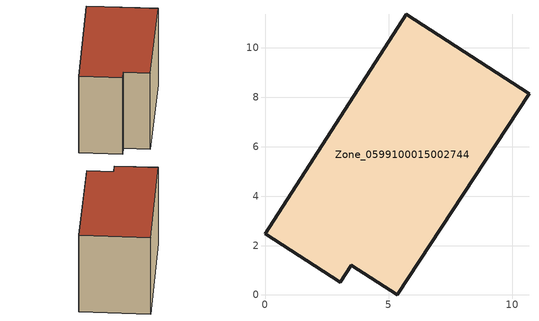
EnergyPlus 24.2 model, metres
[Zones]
Zone_0599100015002744
 floor ground (C_G): 5.71,11.36 10.67,8.14 5.35,0 3.49,1.21 3.04,0.51 0,2.48 z0.84
 wall outside (C_F): 10.67,8.14 5.71,11.36 0,2.48 3.04,0.51 3.49,1.21 5.35,0 10.67,8.14 z0.84:8.31
 roof outside (C_R): 5.71,11.36 0,2.48 3.04,0.51 3.49,1.21 5.35,0 10.67,8.14 z8.31
[BUILDING]
Pand.0599100015002744: North Axis=0; Terrain=City; Loads Convergence Tolerance Value=0.04; Temperature Convergence Tolerance Value=0.4; Solar Distribution=FullExterior; Maximum Number of Warmup Days=25; Minimum Number of Warmup Days=1
[Site:Location]
Rotterdam.The.Hague.AP_ZH_NLD Design_Conditions: Latitude=51.96; Longitude=4.45; Time Zone=1; Elevation=-4.5
[SITE:GROUNDTEMPERATURE:BUILDINGSURFACE]
18, 18, 18, 18, 18, 18, 18, 18, 18, 18, 18, 18
[MATERIAL] Thermal Absorptance=0.9; Solar Absorptance=0.7; Visible Absorptance=0.7
Name | Roughness | Thickness | Conductivity | Density | Specific Heat
G.TI.1965-1974 | MediumSmooth | 0.15 | 0.882353 | 540 | 1210
F.TI.1965-1974 | Rough | 0.3 | 0.697674 | 1920 | 840
R.TI.1965-1974 | MediumRough | 0.2 | 0.232558 | 1500 | 1000
[CONSTRUCTION]
C_G: G.TI.1965-1974
C_F: F.TI.1965-1974
C_R: R.TI.1965-1974
[ZONE]
Zone_0599100015002744: Type=1; Multiplier=1; Ceiling Height=Autocalculate; Volume=Autocalculate; Floor Area=autocalculate; Part of Total Floor Area=Yes
[ZONEINFILTRATION:DESIGNFLOWRATE]
Infil_Zone_0599100015002744: Zone or ZoneList or Space or SpaceList=Zone_0599100015002744; Schedule=AlwaysOn; Design Flow Rate Calculation Method=Flow/Area; Flow Rate per Floor Area=0.003; Constant Term Coefficient=1; Temperature Term Coefficient=0; Velocity Term Coefficient=0; Velocity Squared Term Coefficient=0
[HVACTEMPLATE:ZONE:IDEALLOADSAIRSYSTEM]
Zone_0599100015002744: Maximum Heating Supply Air Temperature=50; Minimum Cooling Supply Air Temperature=13; Maximum Heating Supply Air Humidity Ratio=0.0156; Minimum Cooling Supply Air Humidity Ratio=0.0077; Heating Limit=NoLimit; Cooling Limit=NoLimit; Dehumidification Control Type=ConstantSensibleHeatRatio; Cooling Sensible Heat Ratio=0.7; Dehumidification Setpoint=60; Humidification Control Type=None; Humidification Setpoint=30; Outdoor Air Method=None; Outdoor Air Flow Rate per Person=0.00944; Outdoor Air Flow Rate per Zone Floor Area=0; Outdoor Air Flow Rate per Zone=0; Demand Controlled Ventilation Type=None; Outdoor Air Economizer Type=NoEconomizer; Heat Recovery Type=None; Sensible Heat Recovery Effectiveness=0.7; Latent Heat Recovery Effectiveness=0.65
[ZONECONTROL:THERMOSTAT]
ThermostatControl_Zone_0599100015002744: Zone or ZoneList=Zone_0599100015002744; Control Type Schedule=DualSetpointControlType; Control 1=Thermostat_Zone_0599100015002744; Temperature Difference Between Cutout And Setpoint=0
[THERMOSTATSETPOINT:DUALSETPOINT]
Thermostat_Zone_0599100015002744: Heating Setpoint Temperature Schedule=HeatingSetpoint_Zone_0599100015002744; Cooling Setpoint Temperature Schedule=CoolingSetpoint_Zone_0599100015002744
[SCHEDULE:COMPACT]
HeatingSetpoint_Zone_0599100015002744: Through: 12/31, For: AllDays, Until: 24:00, 21
CoolingSetpoint_Zone_0599100015002744: Through: 12/31, For: AllDays, Until: 24:00, 24
DualSetpointControlType: Through: 12/31, For: AllDays, Until: 24:00, 4
AlwaysOn: Through: 12/31, For: AllDays, Until: 24:00, 1
